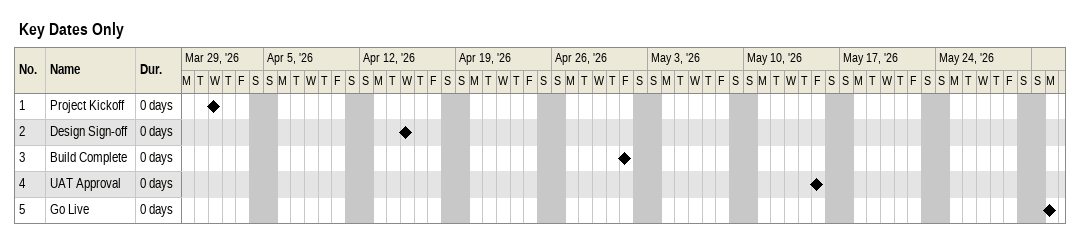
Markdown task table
Key Dates Only

| ID | Task | Duration | Start | Finish |
|---|---|---|---|---|
| 1 | Project Kickoff | 0d | 2026-04-01 | 2026-04-01 |
| 2 | Design Sign-off | 0d | 2026-04-15 | 2026-04-15 |
| 3 | Build Complete | 0d | 2026-05-01 | 2026-05-01 |
| 4 | UAT Approval | 0d | 2026-05-15 | 2026-05-15 |
| 5 | Go Live | 0d | 2026-06-01 | 2026-06-01 |
